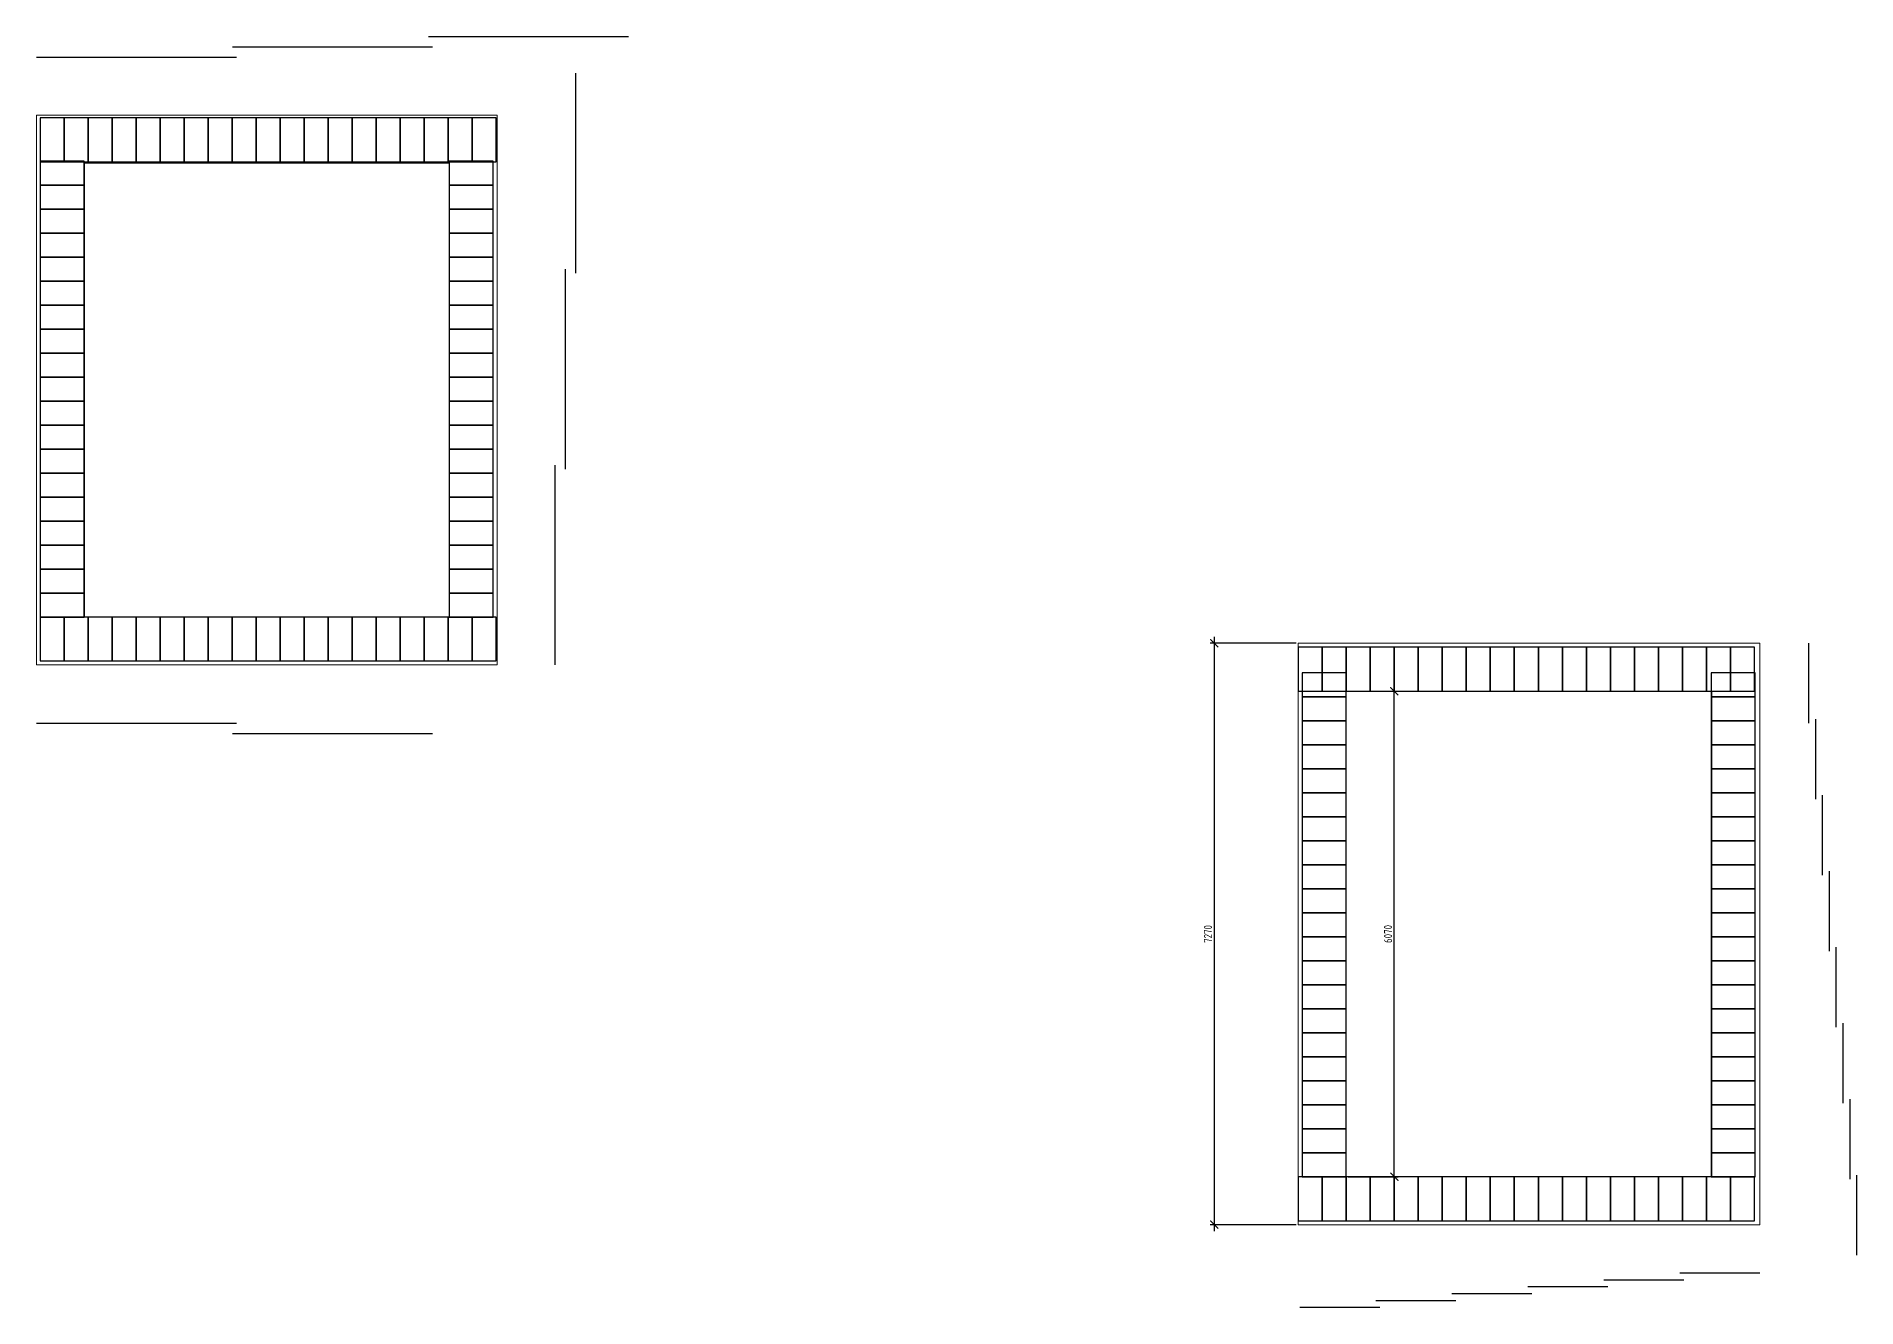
# Model space of a CAD drawing. Header units: millimetres. Extents: x 743280 to 1140305, y -337608 to -106611.
# Drawn here: x 1036892 to 1059642, y -330547 to -314653 of the extents above; entities that cross this region are included whole.
import ezdxf

# ---------------------------------------------------------------- set-up
doc = ezdxf.new("R2010")
doc.units = ezdxf.units.MM
doc.header["$PDMODE"] = 35
doc.layers.get('Defpoints').update_dxf_attribs({"color": 9})
for name, color, linetype, lineweight in [('Дефекты', 1, 'Continuous', 13), ('ОСНОВНЫЕ', 7, 'Continuous', 30), ('СПДС_РАЗМЕРЫ', 42, 'Continuous', 13), ('ТОНКИЕ', 250, 'Continuous', 13)]:
    doc.layers.add(name, color=color, linetype=linetype, lineweight=lineweight)
doc.styles.add('GOST 2.304', font='CS_Gost2304.shx')
doc.dimstyles.new('СПДС', dxfattribs={"dimtxt": 2.5, "dimasz": 2.5, "dimexe": 1.25, "dimexo": 0.625, "dimtad": 1, "dimdec": 0, "dimtxsty": 'GOST 2.304', "dimblk": 'ARCHTICK', "dimblk1": 'ARCHTICK', "dimblk2": 'ARCHTICK', "dimcen": 2.5, "dimdle": 2, "dimadec": 0, "dimazin": 2, "dimtfac": 0.75, "dimtdec": 4, "dimtmove": 1, "dimatfit": 3, "dimfxl": 1, "dimtolj": 1, "dimarcsym": 1})

# ---------------------------------------------------------------- blocks, each defined once
blk = doc.blocks.new('*U553')
at = {"layer": 'ОСНОВНЫЕ', "ltscale": 50}
blk.add_lwpolyline([(-275, -150), (275, -150), (275, 150), (-275, 150)], close=True, dxfattribs=at)
blk = doc.blocks.new('*U554')
at = {"layer": 'ОСНОВНЫЕ', "color": 0, "linetype": 'ByBlock', "lineweight": -2, "transparency": 16777216}
for p in [(-5113, 5400), (0, 5400), (-5113, 5100), (0, 5100), (-5113, 4800), (0, 4800), (-5113, 4500), (0, 4500), (-5113, 4200), (0, 4200), (-5113, 3900), (0, 3900), (-5113, 3600), (0, 3600), (-5113, 3300), (0, 3300), (-5113, 3000), (0, 3000), (-5113, 2700), (0, 2700), (-5113, 2400), (0, 2400), (-5113, 2100), (0, 2100), (-5113, 1800), (0, 1800), (-5113, 1500), (0, 1500), (-5113, 1200), (0, 1200), (-5113, 900), (0, 900), (-5113, 600), (0, 600), (-5113, 300), (0, 300), (-5113, 0), (0, 0)]:
    blk.add_blockref('*U553', p, dxfattribs=at)
blk = doc.blocks.new('*U555')
at = {"layer": 'ОСНОВНЫЕ', "ltscale": 50}
blk.add_lwpolyline([(-275, -150), (275, -150), (275, 150), (-275, 150)], close=True, dxfattribs=at)
blk = doc.blocks.new('*U556')
at = {"layer": 'ОСНОВНЫЕ', "color": 0, "linetype": 'ByBlock', "lineweight": -2, "transparency": 16777216}
for p in [(-6241, 5400), (0, 5400), (-6241, 5100), (0, 5100), (-6241, 4800), (0, 4800), (-6241, 4500), (0, 4500), (-6241, 4200), (0, 4200), (-6241, 3900), (0, 3900), (-6241, 3600), (0, 3600), (-6241, 3300), (0, 3300), (-6241, 3000), (0, 3000), (-6241, 2700), (0, 2700), (-6241, 2400), (0, 2400), (-6241, 2100), (0, 2100), (-6241, 1800), (0, 1800), (-6241, 1500), (0, 1500), (-6241, 1200), (0, 1200), (-6241, 900), (0, 900), (-6241, 600), (0, 600), (-6241, 300), (0, 300), (-6241, 0), (0, 0)]:
    blk.add_blockref('*U555', p, dxfattribs=at)
blk = doc.blocks.new('*U575')
at = {"layer": 'ОСНОВНЫЕ', "ltscale": 50}
blk.add_lwpolyline([(-275, -150), (275, -150), (275, 150), (-275, 150)], close=True, dxfattribs=at)
blk = doc.blocks.new('*U576')
at = {"layer": 'ОСНОВНЫЕ', "color": 0, "linetype": 'ByBlock', "lineweight": -2, "transparency": 16777216}
for p in [(-6620, 5400), (0, 5400), (-6620, 5100), (0, 5100), (-6620, 4800), (0, 4800), (-6620, 4500), (0, 4500), (-6620, 4200), (0, 4200), (-6620, 3900), (0, 3900), (-6620, 3600), (0, 3600), (-6620, 3300), (0, 3300), (-6620, 3000), (0, 3000), (-6620, 2700), (0, 2700), (-6620, 2400), (0, 2400), (-6620, 2100), (0, 2100), (-6620, 1800), (0, 1800), (-6620, 1500), (0, 1500), (-6620, 1200), (0, 1200), (-6620, 900), (0, 900), (-6620, 600), (0, 600), (-6620, 300), (0, 300), (-6620, 0), (0, 0)]:
    blk.add_blockref('*U575', p, dxfattribs=at)
blk = doc.blocks.new('*U577')
at = {"layer": 'ОСНОВНЫЕ', "ltscale": 50}
blk.add_lwpolyline([(-275, -150), (275, -150), (275, 150), (-275, 150)], close=True, dxfattribs=at)
blk = doc.blocks.new('*U578')
at = {"layer": 'ОСНОВНЫЕ', "color": 0, "linetype": 'ByBlock', "lineweight": -2, "transparency": 16777216}
for p in [(-5113, 6000), (0, 6000), (-5113, 5700), (0, 5700), (-5113, 5400), (0, 5400), (-5113, 5100), (0, 5100), (-5113, 4800), (0, 4800), (-5113, 4500), (0, 4500), (-5113, 4200), (0, 4200), (-5113, 3900), (0, 3900), (-5113, 3600), (0, 3600), (-5113, 3300), (0, 3300), (-5113, 3000), (0, 3000), (-5113, 2700), (0, 2700), (-5113, 2400), (0, 2400), (-5113, 2100), (0, 2100), (-5113, 1800), (0, 1800), (-5113, 1500), (0, 1500), (-5113, 1200), (0, 1200), (-5113, 900), (0, 900), (-5113, 600), (0, 600), (-5113, 300), (0, 300), (-5113, 0), (0, 0)]:
    blk.add_blockref('*U577', p, dxfattribs=at)
blk = doc.blocks.new('_ArchTick')
at = {"color": 0, "linetype": 'ByBlock', "const_width": 0.15}
blk.add_lwpolyline([(-0.5, -0.5), (0.5, 0.5)], dxfattribs=at)
blk = doc.blocks.new('*D579')
at = {"layer": 'Defpoints', "color": 0, "transparency": 16777216}
for p in [(1052664, -322240), (1051614, -329510), (1052664, -329510)]:
    blk.add_point(p, dxfattribs=at)
at = {"layer": 'СПДС_РАЗМЕРЫ', "color": 0, "lineweight": -2, "transparency": 16777216}
for p, q in [((1052639, -322240), (1051564, -322240)), ((1051614, -322160), (1051614, -329590)), ((1052639, -329510), (1051564, -329510))]:
    blk.add_line(p, q, dxfattribs=at)
at = {"layer": 'СПДС_РАЗМЕРЫ', "color": 0, "lineweight": -2, "transparency": 16777216, "xscale": 100, "yscale": 100, "zscale": 100}
for p, rotation in [((1051614, -322240), 90), ((1051614, -329510), 270)]:
    blk.add_blockref('_ArchTick', p, dxfattribs=dict(at, rotation=rotation))
at = {"layer": 'СПДС_РАЗМЕРЫ', "color": 0, "transparency": 16777216, "insert": (1051535, -325875), "char_height": 100, "attachment_point": 5, "rotation": 90, "style": 'GOST 2.304'}
blk.add_mtext('\\A1;7270', dxfattribs=at)
blk = doc.blocks.new('*D580')
at = {"layer": 'Defpoints', "color": 0, "transparency": 16777216}
for p in [(1053264, -322840), (1053864, -322840), (1053264, -328910)]:
    blk.add_point(p, dxfattribs=at)
at = {"layer": 'СПДС_РАЗМЕРЫ', "color": 0, "lineweight": -2, "transparency": 16777216}
for p, q in [((1053864, -328990), (1053864, -322760)), ((1053289, -322840), (1053914, -322840)), ((1053289, -328910), (1053914, -328910))]:
    blk.add_line(p, q, dxfattribs=at)
at = {"layer": 'СПДС_РАЗМЕРЫ', "color": 0, "lineweight": -2, "transparency": 16777216, "xscale": 100, "yscale": 100, "zscale": 100}
for p, rotation in [((1053864, -322840), 90), ((1053864, -328910), 270)]:
    blk.add_blockref('_ArchTick', p, dxfattribs=dict(at, rotation=rotation))
at = {"layer": 'СПДС_РАЗМЕРЫ', "color": 0, "transparency": 16777216, "insert": (1053786, -325875), "char_height": 100, "attachment_point": 5, "rotation": 90, "style": 'GOST 2.304'}
blk.add_mtext('\\A1;6070', dxfattribs=at)

msp = doc.modelspace()

# ---------------------------------------------------------------- linework, layer by layer
at = {"layer": 'Дефекты', "ltscale": 40}
for points in [[(1052664.1, -329509.8), (1058433.3, -329509.8), (1058433.3, -322239.8), (1052664.1, -322239.8)], [(1053264.1, -328909.8), (1057833.3, -328909.8), (1057833.3, -322839.8), (1053264.1, -322839.8)]]:
    msp.add_lwpolyline(points, close=True, dxfattribs=at)
at = {"layer": 'ОСНОВНЫЕ', "ltscale": 50}
for p, q in [((1039342.1, -314782.4), (1041842.1, -314782.4)), ((1041792.1, -314653), (1044292.1, -314653)), ((1036892.1, -314911.9), (1039392.1, -314911.9)), ((1043636.1, -317612.2), (1043636.1, -315112.2)), ((1043506.6, -320062.2), (1043506.6, -317562.2)), ((1043377.1, -322512.2), (1043377.1, -320012.2)), ((1059040.4, -322239.8), (1059040.4, -323239.8)), ((1036892.1, -323237.6), (1039392.1, -323237.6)), ((1059126.3, -323189.8), (1059126.3, -324189.8)), ((1039342.1, -323367.1), (1041842.1, -323367.1)), ((1059212.3, -324139.8), (1059212.3, -325139.8)), ((1059298.2, -325089.8), (1059298.2, -326089.8)), ((1059384.1, -326039.8), (1059384.1, -327039.8)), ((1059470.1, -326989.8), (1059470.1, -327989.8)), ((1059556, -327939.8), (1059556, -328939.8)), ((1059641.9, -328889.8), (1059641.9, -329889.8)), ((1056533.3, -330288.8), (1055533.3, -330288.8)), ((1057483.3, -330202.8), (1056483.3, -330202.8)), ((1058433.3, -330116.9), (1057433.3, -330116.9)), ((1053683.3, -330546.6), (1052683.3, -330546.6)), ((1054633.3, -330460.6), (1053633.3, -330460.6)), ((1055583.3, -330374.7), (1054583.3, -330374.7))]:
    msp.add_line(p, q, dxfattribs=at)
at = {"layer": 'ТОНКИЕ', "ltscale": 50}
for points in [[(1036892.1, -322512.2), (1042651.8, -322512.2), (1042651.8, -315637.2), (1036892.1, -315637.2)], [(1037492.1, -321912.2), (1042051.8, -321912.2), (1042051.8, -316237.2), (1037492.1, -316237.2)]]:
    msp.add_lwpolyline(points, close=True, dxfattribs=at)

# ---------------------------------------------------------------- block references
at = {"layer": 'ОСНОВНЫЕ', "rotation": 270}
for name, p in [('*U556', (1037089.1, -322187.2)), ('*U576', (1052814.1, -329184.8))]:
    msp.add_blockref(name, p, dxfattribs=at)
at = {"layer": 'ОСНОВНЫЕ'}
for name, p in [('*U554', (1042326.8, -321762.2)), ('*U578', (1058098.8, -328759.8))]:
    msp.add_blockref(name, p, dxfattribs=at)

# ---------------------------------------------------------------- dimensions: what is measured, and where the dimension line sits
at = {"layer": 'СПДС_РАЗМЕРЫ'}
for base, p1, p2, picture, middle in [((1051614.1, -329509.8), (1052664.1, -322239.8), (1052664.1, -329509.8), '*D579', (1051535.2, -325874.8)), ((1053864.1, -322839.8), (1053264.1, -328909.8), (1053264.1, -322839.8), '*D580', (1053786.2, -325874.8))]:
    dim = msp.add_linear_dim(base=base, p1=p1, p2=p2, angle=90, dimstyle='СПДС', override={"dimscale": 40}, dxfattribs=at)
    dim.commit()
    dim.dimension.update_dxf_attribs({"geometry": picture, "text_midpoint": middle})

doc.saveas('drawing.dxf')
